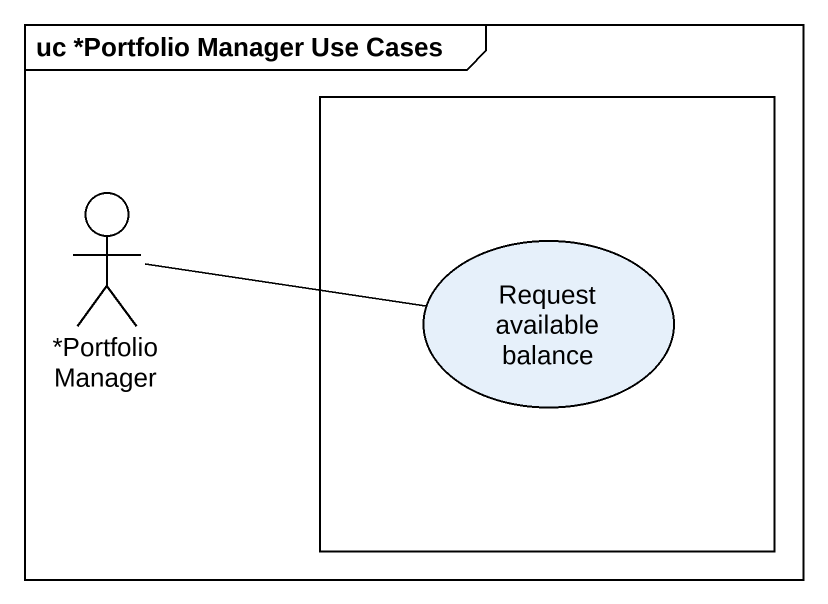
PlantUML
@startuml
mainframe uc *Portfolio Manager Use Cases
rectangle " " as rectangle1 {
  usecase "Request available balance" as Request_available_balance
}
actor "*Portfolio Manager" as Portfolio_Manager
Portfolio_Manager -right- Request_available_balance
@enduml
